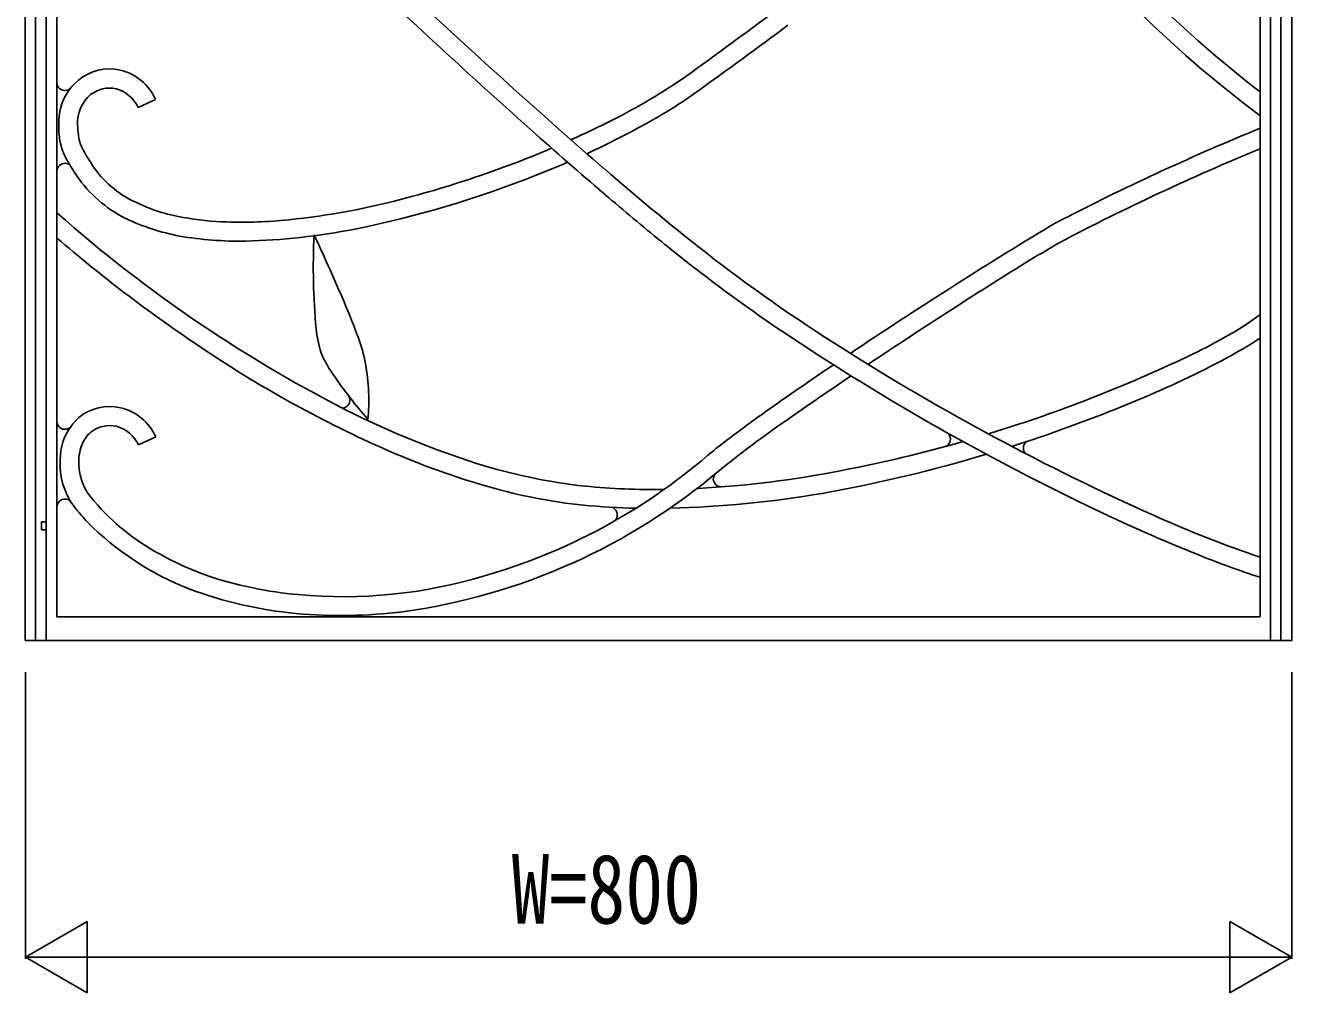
# Model space of a CAD drawing. Units: millimetres, scale not verified. Extents: x -4205 to 4205, y -2970 to 2970.
# Drawn here: x -3155 to -2355, y 152 to 764 of the extents above; entities that cross this region are included whole.
import ezdxf
from ezdxf.enums import TextEntityAlignment as Align

# ---------------------------------------------------------------- set-up
doc = ezdxf.new("R2010")
doc.units = ezdxf.units.MM
doc.header["$LTSCALE"] = 10
doc.layers.add('0-3_YKK_A1', color=4, linetype='Continuous')
doc.layers.add('0-4_YKK_D', color=6, linetype='Continuous')
doc.styles.add('ＭＳ ゴシック', font='')
doc.styles.get('ＭＳ ゴシック').set_extended_font_data('MS Gothic')

msp = doc.modelspace()

# ---------------------------------------------------------------- linework, layer by layer
at = {"layer": '0-3_YKK_A1'}
for p, q in [((-3135, 1559.09), (-3135, 389.89)), ((-2374.99, 389.89), (-2374.99, 1012.39)), ((-2368.34, 1012.39), (-2368.34, 375.11)), ((-2361.74, 375.11), (-2361.74, 1012.39)), ((-3072.81, 717), (-3083.68, 711.93)), ((-3133.34, 692.51), (-3133.4, 692.94)), ((-3121.49, 694.47), (-3121.44, 694.02)), ((-3072.62, 503.63), (-3083.5, 498.56)), ((-3126.18, 462.42), (-3126.35, 462.71)), ((-3144.72, 444.89), (-3141.87, 444.89)), ((-2374.99, 389.89), (-3135, 389.89)), ((-3155, 374.89), (-2354.99, 374.89))]:
    msp.add_line(p, q, dxfattribs=at)
for points in [[(-3155, 374.89), (-3155, 1574.09), (-3135, 1574.09)], [(-3141.87, 374.89), (-3141.87, 1567.58), (-3148.47, 1567.58), (-3148.47, 374.89)], [(-2374.99, 1352.86), (-2354.99, 1352.86), (-2354.99, 374.89)], [(-3141.87, 449.89), (-3144.72, 449.89), (-3144.72, 444.89)]]:
    msp.add_lwpolyline(points, dxfattribs=at)
for centre, radius, start, end in [((2761.07, 6880.16), 8339.6, 225.16098, 227.31523), ((-1911.5, 1323.08), 759.17, 217.12418, 232.37292), ((-1915.86, 1318.65), 765.02, 217.05632, 233.11933), ((273.34, 4191.15), 4664.35, 227.08047, 228.95972), ((-4765.96, 3559.26), 3479.87, 305.64994, 306.81877), ((-6208.29, 5527.49), 5931.94, 305.89031, 306.57786), ((316.3, 4231.57), 4735.18, 227.33318, 228.31867), ((-3101.85, 705.34), 30.93, 77.2778, 129.32823), ((-3099.87, 703.06), 33.95, 129.47272, 171.46406), ((-3102.33, 704.14), 32.2, 23.5357, 76.91149), ((-2961.38, 1054.69), 392.97, 296.84587, 304.68088), ((-3129.96, 727.55), 5.04, 181.23068, 218.9759), ((-3129.97, 727.81), 5.19, 221.21696, 307.09581), ((-3098.87, 702.34), 23.13, 130.07911, 183.4549), ((-3101.74, 704.91), 19.32, 77.78236, 128.46027), ((-3103.77, 702.44), 22.21, 25.28975, 74.02239), ((-2906.22, 966.88), 301.41, 298.90544, 305.59569), ((-3073.23, 700.68), 60.67, 172.97572, 187.32672), ((-3086.27, 1305.95), 673.55, 294.1877, 296.67279), ((-3067.23, 701.62), 54.73, 180.7021, 187.50684), ((-3036.09, 1193.67), 562.74, 294.77438, 299.31929), ((-1766.3, -784.97), 1603.73, 112.30572, 117.10129), ((-3102.06, 695.66), 31.44, 185.75921, 197.94027), ((-3097.43, 696.97), 24.19, 187.00418, 211.43382), ((-837.88, 2935.21), 2999.46, 228.31758, 229.4864), ((-3089.98, 700.73), 44.5, 199.35243, 209.77307), ((-2990.63, 756.64), 146.51, 209.56547, 213.73614), ((-3086.27, 1305.95), 673.55, 287.19002, 293.05483), ((-1796.94, -714.55), 1514.96, 112.43033, 117.71069), ((-3129.82, 671.51), 5.19, 90.31379, 176.1728), ((-3130.02, 671.67), 5.03, 50.29172, 88.08154), ((-2964.17, 772.9), 189.55, 209.82589, 213.35503), ((-3058.41, 710.98), 64.79, 213.43911, 245.09275), ((-3036.09, 1193.67), 562.74, 291.11804, 293.42377), ((-1668.27, 1966.21), 1711.35, 229.07992, 232.03622), ((-3054.47, 715.51), 82.59, 214.54416, 243.13448), ((-3080.94, 1294.44), 672.93, 281.48864, 291.58907), ((-3077.32, 1276.68), 642.95, 284.76946, 287.19871), ((-3037.89, 748.84), 107.8, 243.67496, 260.69483), ((-3034.44, 1095.88), 457.21, 275.75284, 285.35), ((-1614.67, 2025.6), 1803.31, 229.47512, 230.94187), ((-2552.92, 1302.29), 877.74, 228.45933, 243.34474), ((-3032.54, 765.35), 136.98, 244.3711, 259.4981), ((-3023.24, 815.79), 176.28, 259.51577, 268.51803), ((-3018.32, 923.91), 284.5, 268.08973, 275.99342), ((-2409.65, 467.04), 196.1, 116.41749, 119.9008), ((-3026.81, 1043.99), 416.72, 271.50166, 281.05307), ((-883.13, -2049.82), 3139.67, 121.15412, 123.88818), ((-2531.72, 1329.57), 924.23, 229.25194, 236.09375), ((-3019.06, 855.27), 227.88, 260.2855, 270.79763), ((-2557.5, 610.35), 415.58, 177.09723, 185.29848), ((-4195.44, 60.69), 1349.5, 23.18441, 25.01783), ((-2073.31, 1459.82), 1074.98, 230.92265, 232.45816), ((-2083.13, -97.19), 836, 120.02188, 121.78656), ((-2054.41, 1486.12), 1095.36, 232.51195, 238.12581), ((-1178.9, -1569.09), 2563.46, 121.63638, 122.87396), ((-2065.52, 1473.72), 1090.75, 232.57873, 235.69542), ((-3449.12, 378.8), 538.22, 20.65191, 23.33323), ((-766.48, -2216.54), 3331.09, 122.78698, 123.86204), ((-2463.81, 694.49), 144.05, 299.40696, 308.0683), ((-2892.21, 580.77), 79.59, 186.34604, 197.56704), ((-3083.56, 515.65), 147.89, 16.8636, 20.98845), ((-1808.43, 1865.95), 1559.68, 236.0145, 244.3302), ((-2596.1, 921.43), 406.72, 296.52958, 299.94415), ((-2627.04, 1176.03), 743.65, 235.58969, 245.6215), ((-2481.91, 724.3), 190.9, 300.12929, 304.06003), ((-2938.06, 567.54), 31.91, 199.77291, 208.68364), ((-2880.82, 597.77), 96.64, 208.11899, 214.37414), ((-3066.51, 526.66), 128.5, 358.53613, 14.37036), ((-1816.74, 1854.17), 1533.43, 237.84626, 246.18485), ((-2813.08, 1377.92), 912.12, 288.03577, 295.91656), ((-2584.42, 899.82), 394.16, 296.9107, 300.21071), ((-1377.21, -1326.66), 2263.85, 124.04026, 125.37311), ((-2723.4, 1173.91), 701.48, 291.81403, 296.90106), ((-2712.16, 712.72), 300.74, 214.30831, 221.18174), ((-766.48, -2216.54), 3331.09, 124.08565, 125.03291), ((-2955.15, 526.94), 5.19, 314.74325, 28.14637), ((-3101.65, 491.95), 30.94, 77.29768, 129.32636), ((-3102.15, 490.78), 32.2, 23.53012, 76.90591), ((-2954.89, 526.96), 5.03, 271.27894, 312.50363), ((-3042.6, 524.47), 104.54, 354.63349, 359.39981), ((-2824.14, 1412.76), 960.67, 288.0193, 292.09833), ((-3129.96, 513.39), 5.04, 181.23672, 218.98194), ((-3097.53, 489.51), 35.48, 131.98484, 166.42164), ((-2696.47, 1028.6), 568.77, 243.89941, 252.16933), ((-2186.87, -188.25), 866.88, 125.29543, 127.38094), ((-3129.97, 513.64), 5.19, 221.21696, 307.09581), ((-3101.5, 492.27), 18.8, 130.00312, 157.35162), ((-3101.56, 491.54), 19.32, 77.77506, 128.47478), ((-3103.59, 489.07), 22.22, 25.30326, 74.014), ((-2297.53, -33.84), 664.95, 124.97381, 129.02992), ((-2575.78, 502.28), 5.2, 312.35569, 47.99712), ((-2803.61, 1338.3), 871.51, 287.15461, 288.25021), ((-3082.47, 487.44), 50.63, 168.13545, 193.56162), ((-3093.44, 488.31), 27.77, 156.20786, 181.06794), ((-2727.79, 946.62), 493.12, 245.28115, 254.21476), ((-2566.66, 307.01), 242.76, 127.11861, 130.41862), ((-2803.61, 1338.3), 871.51, 280.80438, 286.05113), ((-2575.52, 502.3), 5.05, 295.75397, 310.00477), ((-2814.53, 1382.91), 929.31, 287.71372, 288.02538), ((-2519.29, 496.57), 5.19, 136.37023, 220.72519), ((-2519.53, 496.52), 5.05, 123.51736, 134.06486), ((-2969.39, 778.11), 377.02, 286.07485, 310.59513), ((-2814.53, 1382.91), 929.31, 280.09881, 286.67672), ((-3082.81, 487.82), 38.39, 180.05153, 194.24272), ((-2969.85, 780.99), 391.5, 277.81574, 310.36823), ((-2760.44, 838), 367.75, 252.56528, 263.62623), ((-2763.68, 1112.55), 642.3, 273.01652, 281.08043), ((-2715.33, 476.96), 5.05, 138.07174, 183.33762), ((-3084.55, 487.61), 48.65, 194.33236, 210.78231), ((-3088.54, 486), 32.39, 193.61621, 211.59304), ((-2770.42, 785.52), 326.52, 253.72418, 264.37353), ((-2756.74, 929.91), 459.55, 264.43954, 270.64569), ((-2715.21, 477.18), 5.19, 185.63421, 262.12118), ((-3129.82, 459.22), 5.19, 90.28899, 176.148), ((-3130.02, 459.38), 5.03, 50.29172, 88.08154), ((-308.61, 2592.35), 3520.04, 217.10002, 217.16878), ((-3004.11, 553.67), 140.46, 218.79339, 240.56878), ((-2762.06, 1107.32), 648.79, 271.27653, 279.80407), ((-2756.74, 929.91), 459.55, 273.26246, 273.35027), ((-2436.2, 982.02), 863.75, 216.98214, 217.32592), ((-3010.2, 548.86), 144.7, 218.74892, 223.17161), ((-2758.18, 920.21), 461.76, 264.5002, 268.62291), ((-2786.19, 454.32), 5.19, 339.97537, 70.10818), ((-2002.01, 1452.66), 1103.33, 244.09354, 248.21839), ((-2984.6, 579.4), 184.32, 224.64968, 248.83005), ((-2785.96, 454.45), 5.03, 307.09137, 337.69496), ((-2140.09, 1123.65), 734.54, 246.25072, 251.3495), ((-2974.64, 600.87), 196.06, 239.84687, 259.30347), ((-2179.19, 1009.87), 626.4, 248.23851, 250.69068), ((-2271.93, 743.36), 344.22, 250.59025, 252.57759), ((-2958.58, 663.51), 260.64, 258.38892, 264.68987), ((-2954.07, 710.41), 307.75, 264.66345, 286.82488), ((-2959, 654.52), 263.64, 249.53774, 264.59628), ((-2955.31, 710.56), 319.79, 264.885, 276.95179)]:
    msp.add_arc(centre, radius, start, end, dxfattribs=at)
at = {"layer": '0-4_YKK_D'}
for p, q in [((-3154.99, 354.89), (-3154.99, 173.84)), ((-2354.99, 354.89), (-2354.99, 173.84)), ((-3154.99, 174.84), (-3116.02, 197.34)), ((-3116.02, 152.34), (-3116.02, 197.34)), ((-2354.99, 174.84), (-2393.96, 197.34)), ((-2393.96, 197.34), (-2393.96, 152.34)), ((-3154.99, 174.84), (-3116.02, 152.34)), ((-3154.99, 174.84), (-3077.05, 174.84)), ((-2399.99, 174.84), (-3109.99, 174.84)), ((-2354.99, 174.84), (-2432.93, 174.84)), ((-2354.99, 174.84), (-2393.96, 152.34))]:
    msp.add_line(p, q, dxfattribs=at)

# ---------------------------------------------------------------- texts
at = {"layer": '0-4_YKK_D', "style": 'ＭＳ ゴシック', "width": 0.8}
msp.add_text('W=800', height=43.99, dxfattribs=at).set_placement((-2847.79, 182.84), align=Align.BOTTOM_LEFT)

doc.saveas('drawing.dxf')
